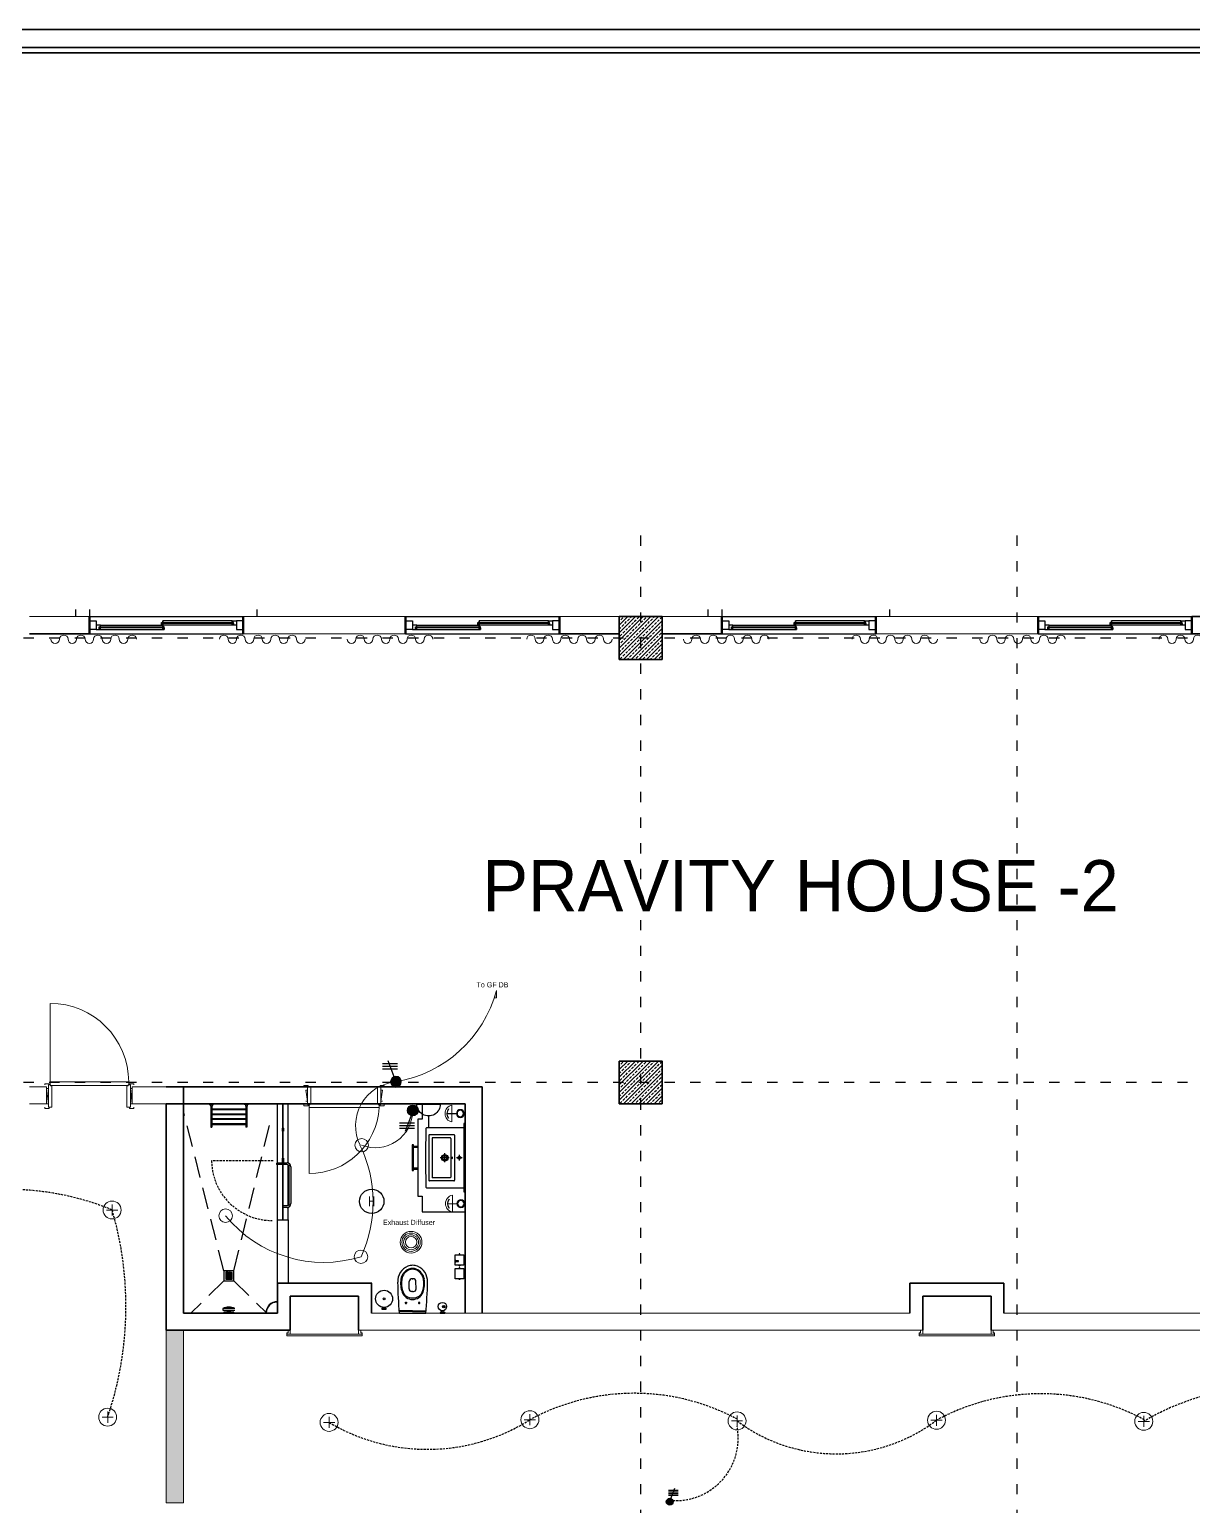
# Model space of a CAD drawing. Header units: millimetres. Extents: x -3207095 to 15275363, y 3702017 to 4798027.
# Drawn here: x 678675 to 680036, y 4471375 to 4473102 of the extents above; entities that cross this region are included whole.
import ezdxf

# ---------------------------------------------------------------- set-up
doc = ezdxf.new("R2010")
doc.units = ezdxf.units.MM
for name, pattern in [('ACAD_ISO03W100', [30, 12, -18]), ('CENTER2', [1.125, 0.75, -0.125, 0.125, -0.125]), ('DUZ', [500, 500]), ('HIDDEN', [0.375, 0.25, -0.125]), ('HIDDEN2', [0.1875, 0.125, -0.0625])]:
    doc.linetypes.add(name, pattern=pattern)
doc.layers.get('0').update_dxf_attribs({"color": 1, "linetype": 'DUZ'})
for name, color, linetype in [('0 MC MAHAL', 94, 'Continuous'), ('a-izdus', 2, 'HIDDEN'), ('a_aydinlatma', 5, 'Continuous'), ('a_cam', 161, 'Continuous'), ('a_gorunus', 233, 'Continuous'), ('a_mobilya', 1, 'Continuous'), ('a_mobilya_tarama', 253, 'Continuous'), ('a_seramik', 241, 'Continuous'), ('a_seramik_tarama', 85, 'Continuous'), ('a_vitrifiye', 195, 'Continuous'), ('AGAC', 116, 'Continuous'), ('DR-WASTE PIPE', 5, 'CENTER2'), ('EL-L-LS', 181, 'Continuous'), ('KOLTAR_F', 145, 'Continuous'), ('PEN', 161, 'Continuous'), ('SMC-EL-FA', 33, 'Continuous'), ('SMC-EL-FA-TXT', 123, 'Continuous'), ('SMC-EL-L-LP', 22, 'Continuous'), ('SMC-EL-P', 160, 'Continuous'), ('söve', 26, 'DUZ')]:
    doc.layers.add(name, color=color, linetype=linetype)
for name, color, linetype, lineweight in [('C LIGHT', 202, 'Continuous', 9), ('cam', 143, 'Continuous', 20), ('DUV', 220, 'Continuous', 50), ('DUVAR', 7, 'Continuous', 35), ('EL-L-WIR', 124, 'Continuous', 30), ('FE_PERDE', 205, 'Continuous', 15), ('gor25', 142, 'Continuous', 25), ('iç duvar', 7, 'Continuous', 50), ('KAPEN', 151, 'Continuous', 9), ('KOLON_F', 3, 'Continuous', 35), ('sabt_tef', 181, 'Continuous', 30)]:
    doc.layers.add(name, color=color, linetype=linetype, lineweight=lineweight)
doc.styles.add('ROMANS', font='romans.shx')

# ---------------------------------------------------------------- blocks, each defined once
blk = doc.blocks.new('CL4')
at = {"layer": 'C LIGHT', "color": 3}
for p, q in [((-3.25, 0), (3.25, 0)), ((0, 3.25), (0, -3.25))]:
    blk.add_line(p, q, dxfattribs=at)
at = {"layer": 'C LIGHT'}
blk.add_circle((0, 0), 5.25, dxfattribs=at)
blk = doc.blocks.new('LS-1WAY-4G')
at = {"layer": 'EL-L-LS'}
blk.add_hatch(color=181, dxfattribs=at).paths.add_polyline_path([(0.092, 0.092, 1), (-0.092, 0.092, 1)])
at = {"layer": 'EL-L-LS', "color": 181}
for p, q in [((-0.036, 0.4), (0.223, 0.4)), ((0.031, 0.178), (0.132, 0.453)), ((-0.036, 0.354), (0.223, 0.354)), ((-0.036, 0.308), (0.223, 0.308)), ((-0.036, 0.263), (0.223, 0.263))]:
    blk.add_line(p, q, dxfattribs=at)
blk.add_circle((0, 0.092), 0.0917, dxfattribs=at)
blk = doc.blocks.new('GEN_BLOCK00601')
at = {"linetype": 'Continuous', "ltscale": 50}
for centre, start, end in [((50, 50), 0, 180), ((150, 50), 180, 0), ((250, 50), 0, 180), ((350, 50), 180, 0), ((450, 50), 0, 180), ((550, 50), 180, 0), ((650, 50), 0, 180), ((750, 50), 180, 0), ((850, 50), 0, 180), ((950, 50), 180, 0)]:
    blk.add_arc(centre, 50, start, end, dxfattribs=at)
for tag in ['FLOOR', 'Sfb']:
    blk.add_attdef(tag, (0, 0), '', height=1)
blk = doc.blocks.new('K210')
for p, q in [((0.04, 0.985), (0.04, 0.032)), ((0.04, 0.032), (0.047, 0.032)), ((0.047, 0.032), (0.047, 0.022)), ((0.047, 0.022), (0.953, 0.022)), ((0.953, 0.032), (0.96, 0.032)), ((0.953, 0.022), (0.953, 0.032)), ((0.96, 0.032), (0.96, 0.065))]:
    blk.add_line(p, q)
for points in [[(-0.02, 0.03), (-0.02, 0.045), (0.03, 0.045), (0.03, 0.03)], [(0.04, 0.065), (0.96, 0.065)], [(1.02, 0.03), (1.02, 0.045), (0.97, 0.045), (0.97, 0.03)], [(0.02, -0.19), (0, -0.19), (0.02, -0.01), (0, -0.01)], [(0.98, -0.19), (1, -0.19), (0.98, -0.01), (1, -0.01)], [(-0.02, -0.23), (-0.02, -0.245), (0.03, -0.245), (0.03, -0.23)], [(1.02, -0.23), (1.02, -0.245), (0.97, -0.245), (0.97, -0.23)]]:
    blk.add_lwpolyline(points)
for points in [[(0.02, 0.03), (0.045, 0.03), (0.045, 0.02), (0.06, 0.02), (0.06, -0.23), (0.02, -0.23)], [(0.98, 0.03), (0.955, 0.03), (0.955, 0.02), (0.94, 0.02), (0.94, -0.23), (0.98, -0.23)]]:
    blk.add_lwpolyline(points, close=True)
blk.add_arc((0.04, 0.065), 0.92, 0, 90)
blk = doc.blocks.new('new block')
at = {"layer": 'KAPEN'}
for p, q in [((105202.053, 48261.86), (105202.02, 48261.86)), ((105202.053, 48261.853), (105202.053, 48261.86)), ((105202.063, 48261.853), (105202.053, 48261.853)), ((105202.063, 48261.047), (105202.063, 48261.853)), ((105201.25, 48261.04), (105202.053, 48261.04)), ((105202.053, 48261.047), (105202.063, 48261.047)), ((105202.053, 48261.04), (105202.053, 48261.047))]:
    blk.add_line(p, q, dxfattribs=at)
for points in [[(105202.02, 48261.04), (105202.02, 48261.86)], [(105202.055, 48261.92), (105202.04, 48261.92), (105202.04, 48261.87), (105202.055, 48261.87)], [(105202.225, 48261.88), (105202.225, 48261.9), (105202.095, 48261.88), (105202.095, 48261.9)], [(105202.265, 48261.92), (105202.28, 48261.92), (105202.28, 48261.87), (105202.265, 48261.87)], [(105202.055, 48260.98), (105202.04, 48260.98), (105202.04, 48261.03), (105202.055, 48261.03)], [(105202.225, 48261.02), (105202.225, 48261), (105202.095, 48261.02), (105202.095, 48261)], [(105202.265, 48260.98), (105202.28, 48260.98), (105202.28, 48261.03), (105202.265, 48261.03)]]:
    blk.add_lwpolyline(points, dxfattribs=at)
for points in [[(105202.055, 48261.88), (105202.055, 48261.855), (105202.065, 48261.855), (105202.065, 48261.84), (105202.265, 48261.84), (105202.265, 48261.88)], [(105202.055, 48261.02), (105202.055, 48261.045), (105202.065, 48261.045), (105202.065, 48261.06), (105202.265, 48261.06), (105202.265, 48261.02)]]:
    blk.add_lwpolyline(points, close=True, dxfattribs=at)
blk.add_arc((105202.071, 48261.04), 0.822, 93.6023, 180, dxfattribs=at)
blk = doc.blocks.new('urejjnjf')
at = {"layer": 'sabt_tef'}
for p, q in [((104450.066, 49042.304), (104449.756, 49042.304)), ((104449.911, 49042.284), (104449.756, 49042.284)), ((104449.911, 49042.276), (104449.756, 49042.276)), ((104449.911, 49042.284), (104450.066, 49042.284)), ((104449.911, 49042.276), (104450.066, 49042.276)), ((104449.846, 49042.184), (104449.822, 49042.184)), ((104449.834, 49042.195), (104449.834, 49042.184)), ((104449.834, 49042.173), (104449.834, 49042.184)), ((104449.976, 49042.184), (104450.001, 49042.184)), ((104449.989, 49042.195), (104449.989, 49042.184)), ((104449.989, 49042.173), (104449.989, 49042.184)), ((104449.87, 49042.02), (104449.872, 49041.935)), ((104449.911, 49042.051), (104449.9, 49042.051)), ((104449.911, 49042.051), (104449.923, 49042.051)), ((104449.953, 49042.02), (104449.95, 49041.935)), ((104449.911, 49041.901), (104449.907, 49041.901)), ((104449.907, 49041.901), (104449.911, 49041.901)), ((104449.915, 49041.901), (104449.911, 49041.901)), ((104449.911, 49041.901), (104449.915, 49041.901))]:
    blk.add_line(p, q, dxfattribs=at)
for centre, major_axis, start_param, end_param in [((104454.736, 49041.852), (3.536, 3.536), 2.265542, 2.338186), ((104445.087, 49041.852), (-3.536, 3.536), 3.944999, 4.017643), ((104449.911, 49042.014), (0.0919, 0.0919), 0.785398, 1.997007), ((104449.9, 49042.015), (-0.0778, 0.0778), -0.884575, 0.555132), ((104449.834, 49042.184), (-0.0053, 0.0053), 3.926991, 7.068583), ((104449.834, 49042.184), (0.0053, 0.0053), 2.356194, 5.497787), ((104449.911, 49042.014), (-0.0919, 0.0919), 4.286178, 5.497787), ((104449.922, 49042.015), (0.0778, 0.0778), 5.728053, 7.16776), ((104449.989, 49042.184), (-0.0053, 0.0053), 3.926991, 7.068583), ((104449.989, 49042.184), (0.0053, 0.0053), 2.356194, 5.497787), ((104449.926, 49041.931), (-0.134, 0.134), 0.731068, 1.971798), ((104450.07, 49041.955), (0.212, 0.212), 1.997007, 2.51551), ((104450.07, 49041.955), (0.205, 0.205), 2.057267, 2.51551), ((104449.9, 49042.021), (0.0212, 0.0212), 0.785398, 2.385987), ((104449.907, 49041.936), (-0.0247, 0.0247), 0.815191, 2.356194), ((104449.915, 49041.936), (0.0247, 0.0247), 3.926991, 5.467994), ((104449.923, 49042.021), (-0.0212, 0.0212), 3.897198, 5.497787), ((104449.896, 49041.931), (0.134, 0.134), 4.311388, 5.552117), ((104449.752, 49041.955), (0.205, 0.205), 5.338472, 5.796715), ((104449.752, 49041.955), (0.212, 0.212), 5.338472, 5.856974), ((104449.926, 49041.931), (0.109, 0.109), 2.51551, 3.542594), ((104449.926, 49041.931), (-0.102, 0.102), 0.944713, 1.971798), ((104449.911, 49041.894), (0.0806, 0.0806), 3.542594, 3.926991), ((104449.911, 49041.894), (0.0735, 0.0735), 3.542594, 3.926991), ((104449.911, 49041.894), (-0.0735, 0.0735), 2.356194, 2.740591), ((104449.911, 49041.894), (-0.0806, 0.0806), 2.356194, 2.740591), ((104449.896, 49041.931), (-0.102, 0.102), 2.740591, 3.767676), ((104449.896, 49041.931), (-0.109, 0.109), 2.740591, 3.767676), ((104449.911, 49041.894), (0.106, 0.106), 3.542594, 3.926991), ((104449.911, 49041.894), (-0.106, 0.106), 2.356194, 2.740591)]:
    blk.add_ellipse(centre, major_axis=major_axis, ratio=1, start_param=start_param, end_param=end_param, dxfattribs=at)
blk = doc.blocks.new('LIGHT3')
at = {"layer": 'SMC-EL-L-LP'}
blk.add_line((0.001, 0), (0, 0.235), dxfattribs=at)
for radius in [0.0975, 0.0825]:
    blk.add_circle((0, 0.332), radius, dxfattribs=at)
blk.add_arc((0, 0.2), 0.2, 231.5853, 308.8029, dxfattribs=at)
blk = doc.blocks.new('CL1')
at = {"layer": 'C LIGHT'}
blk.add_circle((0, 0), 5.25, dxfattribs=at)
blk = doc.blocks.new('LS-1WAY-3G')
at = {"layer": 'SMC-EL-L-LP'}
blk.add_hatch(color=181, dxfattribs=at).paths.add_polyline_path([(0.092, 0.092, 1), (-0.092, 0.092, 1)])
at = {"layer": 'SMC-EL-L-LP', "color": 181}
for p, q in [((-0.027, 0.399), (0.231, 0.399)), ((-0.027, 0.354), (0.231, 0.354)), ((-0.027, 0.308), (0.231, 0.308)), ((0.031, 0.178), (0.132, 0.453))]:
    blk.add_line(p, q, dxfattribs=at)
blk.add_circle((0, 0.092), 0.0917, dxfattribs=at)
blk = doc.blocks.new('HD')
at = {"color": 22}
blk.add_circle((0, 0), 0.25, dxfattribs=at)
at = {"layer": 'SMC-EL-FA-TXT', "color": 123, "style": 'ROMANS', "width": 0.75}
blk.add_text('H', height=0.197, dxfattribs=at).set_placement((-0.074, -0.096, 0))
blk = doc.blocks.new('S13A')
for p, q in [((0, 0.18), (0, 0.358)), ((-0.178, 0), (0.178, 0))]:
    blk.add_line(p, q)
blk.add_arc((0, 0.002), 0.178, 359.4023, 180.5977)

msp = doc.modelspace()

# ---------------------------------------------------------------- hatches: boundary and pattern name
h = msp.add_hatch(color=33)
h.dxf.hatch_style = 1
h.paths.add_polyline_path([(678835.1, 4471580.2), (678855.1, 4471580.2), (678855.1, 4471378.2), (678835.1, 4471378.2)])
at = {"layer": 'a-izdus', "linetype": 'Continuous', "lineweight": 5}
h = msp.add_hatch(dxfattribs=at)
h.set_pattern_fill('ANGLE', color=5)
h.set_pattern_definition([(0, (1132.382, -0.512), (0, 6.985), [5.08, -1.905]), (90, (1132.382, -0.512), (-6.985, 4e-16), [5.08, -1.905])])
h.paths.add_polyline_path([(679221.4, 4471977.7), (679221.4, 4471969.3), (679218.9, 4471969.3, 0.015165)])
at = {"layer": 'KOLTAR_F'}
h = msp.add_hatch(dxfattribs=at)
h.set_pattern_fill('ANSI33', color=256, style=0)
h.set_pattern_definition([(45, (18781.583, -31997.3164), (-4.4901280605, 4.4901280605), []), (45, (18786.0734, -31997.3164), (-4.4901280605, 4.4901280605), [3.175, -1.5875])])
h.paths.add_polyline_path([(679365.1, 4472415.2), (679415.1, 4472415.2), (679415.1, 4472365.2), (679365.1, 4472365.2)])
h = msp.add_hatch(dxfattribs=at)
h.set_pattern_fill('ANSI33', color=256, style=0)
h.set_pattern_definition([(45, (18781.583, -32517.3164), (-4.4901280605, 4.4901280605), []), (45, (18786.0734, -32517.3164), (-4.4901280605, 4.4901280605), [3.175, -1.5875])])
h.paths.add_polyline_path([(679365.1, 4471895.2), (679415.1, 4471895.2), (679415.1, 4471845.2), (679365.1, 4471845.2)])

# ---------------------------------------------------------------- linework, layer by layer
at = {"color": 232, "linetype": 'ACAD_ISO03W100'}
for p, q in [((679390.1, 4472510.2), (679390.1, 4469380.2)), ((679830.1, 4472510.2), (679830.1, 4469380.2)), ((680990.1, 4472390.2), (677050.1, 4472390.2)), ((680990.1, 4471870.2), (677050.1, 4471870.2))]:
    msp.add_line(p, q, dxfattribs=at)
msp.add_line((679129.4, 4471768.5), (679129.4, 4471770))
at = {"layer": 'a-izdus', "color": 5, "linetype": 'Continuous', "lineweight": 5}
for p, q in [((679221.4, 4471977.7), (679221.4, 4471969.3)), ((679221.4, 4471969.3), (679218.9, 4471969.3))]:
    msp.add_line(p, q, dxfattribs=at)
for radius in [12.7, 10.7, 10.7, 8.72, 6.72]:
    msp.add_circle((679121.5, 4471683.2), radius, dxfattribs=at)
for centre, radius, start, end in [((679080.3, 4472014.9), 145.8, 279.2384, 345.2593), ((679108.2, 4471819.4), 51.7, 94.9369, 206.0282), ((679079.7, 4471837.5), 43.8, 248.5351, 359.8772), ((678925.6, 4471730.2), 151.5, 335.0118, 26.0282), ((679019.1, 4471807.1), 147.5, 219.0474, 287.2872)]:
    msp.add_arc(centre, radius, start, end, dxfattribs=at)
at = {"layer": 'a_aydinlatma', "linetype": 'HIDDEN', "ltscale": 10}
for centre, radius, start, end in [((678650.7, 4471426.8), 318.1, 67.6372, 113.4577), ((678385.8, 4471608), 402.1, 341.2073, 16.3133), ((680127.3, 4471221.4), 292.7, 65.8254, 120.4958), ((679382.5, 4471250.7), 255.7, 61.7761, 118.497), ((679858.4, 4471250.2), 255.7, 61.7761, 118.497), ((679140.6, 4471666.8), 225.9, 239.4028, 302.073), ((679431.2, 4471453.8), 73, 267.5306, 10.9357), ((679619.1, 4471630.2), 194.6, 233.344, 307.053)]:
    msp.add_arc(centre, radius, start, end, dxfattribs=at)
at = {"layer": 'a_cam'}
for p, q in [((678971.2, 4471845.2), (678971.2, 4471781.5)), ((678972, 4471781.5), (678972, 4471845.2)), ((678972, 4471816.3), (678971.2, 4471816.3)), ((678971.2, 4471781.5), (678972, 4471781.5)), ((678972, 4471779.7), (678971.2, 4471779.7)), ((678971.2, 4471779.7), (678971.2, 4471710.5)), ((678972, 4471710.5), (678972, 4471779.7)), ((678971.2, 4471710.5), (678972, 4471710.5))]:
    msp.add_line(p, q, dxfattribs=at)
at = {"layer": 'a_gorunus'}
for p, q in [((678965.1, 4471776), (678965.1, 4471845.2)), ((678977.5, 4471775.9), (678977.5, 4471845.2)), ((678965.1, 4471709.5), (678965.1, 4471774)), ((678977.5, 4471726.2), (678977.5, 4471773.8)), ((678977.5, 4471709.5), (678977.5, 4471724.1)), ((678977.5, 4471709.5), (678977.5, 4471635.2, 0))]:
    msp.add_line(p, q, dxfattribs=at)
at = {"layer": 'a_mobilya'}
for p, q in [((678964.9, 4471776), (678971.2, 4471776)), ((678971.2, 4471774), (678964.9, 4471774)), ((678972, 4471776), (678976.4, 4471776)), ((678976.4, 4471774), (678972, 4471774)), ((678978.9, 4471728.5), (678978.9, 4471771.5)), ((678980.9, 4471771.5), (678980.9, 4471728.5)), ((678972, 4471726), (678976.4, 4471726)), ((678976.4, 4471724), (678972, 4471724))]:
    msp.add_line(p, q, dxfattribs=at)
for centre, major_axis, start_param, end_param in [((678964.9, 4471775), (0.707, -0.707), 2.356194, 5.497787), ((678976.4, 4471771.5), (3.18, -3.18), 0.785398, 2.356194), ((678976.4, 4471771.5), (1.77, -1.77), 0.785398, 2.356194), ((678976.4, 4471728.5), (1.77, 1.77), 3.926991, 5.497787), ((678976.4, 4471728.5), (3.18, 3.18), 3.926991, 5.497787)]:
    msp.add_ellipse(centre, major_axis=major_axis, ratio=1, start_param=start_param, end_param=end_param, dxfattribs=at)
at = {"layer": 'a_mobilya_tarama', "linetype": 'HIDDEN2', "ltscale": 200}
for p, q in [((678902.5, 4471649.7), (678855.1, 4471837.1)), ((678914, 4471649.7), (678958.2, 4471829.7)), ((678902.5, 4471638.2), (678863.9, 4471600.2)), ((678905.1, 4471648), (678904.6, 4471648)), ((678904.6, 4471648), (678904.6, 4471640)), ((678904.6, 4471640), (678905.1, 4471640)), ((678905.1, 4471640), (678905.1, 4471648)), ((678906.2, 4471648), (678905.7, 4471648)), ((678905.7, 4471648), (678905.7, 4471640)), ((678905.7, 4471640), (678906.2, 4471640)), ((678906.2, 4471640), (678906.2, 4471648)), ((678907.4, 4471648), (678906.9, 4471648)), ((678906.9, 4471648), (678906.9, 4471640)), ((678906.9, 4471640), (678907.4, 4471640)), ((678907.4, 4471640), (678907.4, 4471648)), ((678908.5, 4471647.9), (678908, 4471647.9)), ((678908, 4471647.9), (678908, 4471639.9)), ((678908, 4471639.9), (678908.5, 4471639.9)), ((678908.5, 4471639.9), (678908.5, 4471647.9)), ((678909.7, 4471648), (678909.2, 4471648)), ((678909.2, 4471648), (678909.2, 4471640)), ((678909.2, 4471640), (678909.7, 4471640)), ((678909.7, 4471640), (678909.7, 4471648)), ((678910.9, 4471647.9), (678910.4, 4471647.9)), ((678910.4, 4471647.9), (678910.4, 4471639.9)), ((678910.4, 4471639.9), (678910.9, 4471639.9)), ((678910.9, 4471639.9), (678910.9, 4471647.9)), ((678912, 4471647.9), (678911.5, 4471647.9)), ((678911.5, 4471647.9), (678911.5, 4471639.9)), ((678911.5, 4471639.9), (678912, 4471639.9)), ((678912, 4471639.9), (678912, 4471647.9)), ((678914, 4471638.2), (678952.7, 4471600.2))]:
    msp.add_line(p, q, dxfattribs=at)
at = {"layer": 'a_seramik'}
for p, q in [((679134.4, 4471845.2), (679134.4, 4471827)), ((679129.4, 4471827), (679129.4, 4471737)), ((679134.4, 4471827), (679129.4, 4471827)), ((679129.4, 4471737), (679134.4, 4471737)), ((679134.4, 4471737), (679134.4, 4471718.9)), ((679134.4, 4471718.9), (679184.6, 4471718.9)), ((678965.1, 4471709.5), (678977.5, 4471709.5)), ((678965.1, 4471635.2), (678965.1, 4471709.5))]:
    msp.add_line(p, q, dxfattribs=at)
at = {"layer": 'a_seramik_tarama'}
for p, q in [((678977.5, 4471763.3), (678978.9, 4471763.3)), ((678977.5, 4471733.3), (678978.9, 4471733.3))]:
    msp.add_line(p, q, dxfattribs=at)
at = {"layer": 'a_vitrifiye'}
for p, q in [((678970.9, 4471817.1), (678970.9, 4471813.1)), ((678970.9, 4471813.1), (678971.2, 4471813.1)), ((678971.2, 4471813.1), (678971.2, 4471816.8)), ((678972.1, 4471816.8), (678972.1, 4471813.1)), ((678972.1, 4471813.1), (678972.4, 4471813.1)), ((678972.4, 4471813.1), (678972.4, 4471817.1)), ((679184.4, 4471742), (679184.4, 4471822)), ((678970.9, 4471781.5), (678972.4, 4471781.5)), ((678970.9, 4471780.5), (678970.9, 4471781.5)), ((678970.9, 4471780.5), (678970.9, 4471776.5)), ((678972.4, 4471780.5), (678970.9, 4471780.5)), ((678971.2, 4471776.5), (678971.2, 4471780.2)), ((678971.2, 4471780.2), (678972.1, 4471780.2)), ((678972.1, 4471780.2), (678972.1, 4471776.5)), ((678972.4, 4471781.5), (678972.4, 4471780.5)), ((678972.4, 4471710.5), (678970.9, 4471710.5)), ((678972.4, 4471710.5), (678970.9, 4471710.5)), ((678970.9, 4471710.5), (678970.9, 4471709.5)), ((678972.4, 4471709.5), (678970.9, 4471709.5)), ((678970.9, 4471709.5), (678972.4, 4471709.5))]:
    msp.add_line(p, q, dxfattribs=at)
at = {"layer": 'a_vitrifiye', "linetype": 'HIDDEN', "ltscale": 10}
for p, q in [((678960, 4471778.6), (678888.1, 4471778.6)), ((678972.4, 4471776.5), (678972.4, 4471780.5))]:
    msp.add_line(p, q, dxfattribs=at)
at = {"layer": 'a_vitrifiye', "linetype": 'HIDDEN'}
for p, q in [((678970.9, 4471776.5), (678971.2, 4471776.5)), ((678972.4, 4471776.5), (678972.1, 4471776.5))]:
    msp.add_line(p, q, dxfattribs=at)
at = {"layer": 'a_vitrifiye', "linetype": 'HIDDEN', "ltscale": 10}
msp.add_ellipse((678958.7, 4471779.2), major_axis=(49.9, 49.9), ratio=1, start_param=2.364699, end_param=3.928437, dxfattribs=at)
at = {"layer": 'AGAC'}
for p, q in [((678745.1, 4472415.2), (678925.1, 4472415.2)), ((679115.1, 4472415.2), (679295.1, 4472415.2)), ((679485.1, 4472415.2), (679665.1, 4472415.2)), ((679855.1, 4472415.2), (680035.1, 4472415.2)), ((678745.1, 4472395.2), (678925.1, 4472395.2)), ((679115.1, 4472395.2), (679295.1, 4472395.2)), ((679485.1, 4472395.2), (679665.1, 4472395.2)), ((679855.1, 4472395.2), (680035.1, 4472395.2))]:
    msp.add_line(p, q, dxfattribs=at)
at = {"layer": 'cam'}
for p, q in [((678756.6, 4472403.2), (678832.6, 4472403.2)), ((678756.6, 4472402.7), (678832.6, 4472402.7)), ((678756.6, 4472402.2), (678832.6, 4472402.2)), ((678913.6, 4472408.2), (678829.6, 4472408.2)), ((678913.6, 4472407.7), (678829.6, 4472407.7)), ((678913.6, 4472407.2), (678829.6, 4472407.2)), ((679126.6, 4472403.2), (679202.6, 4472403.2)), ((679126.6, 4472402.7), (679202.6, 4472402.7)), ((679126.6, 4472402.2), (679202.6, 4472402.2)), ((679283.6, 4472408.2), (679199.6, 4472408.2)), ((679283.6, 4472407.7), (679199.6, 4472407.7)), ((679283.6, 4472407.2), (679199.6, 4472407.2)), ((679496.6, 4472403.2), (679572.6, 4472403.2)), ((679496.6, 4472402.7), (679572.6, 4472402.7)), ((679496.6, 4472402.2), (679572.6, 4472402.2)), ((679653.6, 4472408.2), (679569.6, 4472408.2)), ((679653.6, 4472407.7), (679569.6, 4472407.7)), ((679653.6, 4472407.2), (679569.6, 4472407.2)), ((679866.6, 4472403.2), (679942.6, 4472403.2)), ((679866.6, 4472402.7), (679942.6, 4472402.7)), ((679866.6, 4472402.2), (679942.6, 4472402.2)), ((680023.6, 4472408.2), (679939.6, 4472408.2)), ((680023.6, 4472407.7), (679939.6, 4472407.7)), ((680023.6, 4472407.2), (679939.6, 4472407.2))]:
    msp.add_line(p, q, dxfattribs=at)
at = {"layer": 'DR-WASTE PIPE', "color": 6, "ltscale": 12}
msp.add_line((679830.1, 4471430.4, 0), (679830.1, 4471430.4, 0), dxfattribs=at)
at = {"layer": 'DUV'}
for p, q in [((678745.1, 4472395.2), (678745.1, 4472415.2)), ((678925.1, 4472395.2), (678925.1, 4472415.2)), ((679115.1, 4472395.2), (679115.1, 4472415.2)), ((679115.1, 4472395.2), (679115.1, 4472415.2)), ((679115.1, 4472395.2), (679115.1, 4472415.2)), ((679295.1, 4472395.2), (679295.1, 4472415.2)), ((679295.1, 4472395.2), (679295.1, 4472415.2)), ((679295.1, 4472395.2), (679295.1, 4472415.2)), ((679485.1, 4472395.2), (679485.1, 4472415.2)), ((679665.1, 4472395.2), (679665.1, 4472415.2)), ((679855.1, 4472395.2), (679855.1, 4472415.2)), ((679855.1, 4472395.2), (679855.1, 4472415.2)), ((679855.1, 4472395.2), (679855.1, 4472415.2)), ((680035.1, 4472395.2), (680035.1, 4472415.2)), ((680035.1, 4472395.2), (680035.1, 4472415.2)), ((680035.1, 4472395.2), (680035.1, 4472415.2))]:
    msp.add_line(p, q, dxfattribs=at)
at = {"layer": 'DUVAR'}
for p, q in [((678745.1, 4472395.2), (678745.1, 4472415.2)), ((678925.1, 4472395.2), (678925.1, 4472415.2)), ((679115.1, 4472395.2), (679115.1, 4472415.2)), ((679295.1, 4472395.2), (679295.1, 4472415.2)), ((679485.1, 4472395.2), (679485.1, 4472415.2)), ((679665.1, 4472395.2), (679665.1, 4472415.2)), ((679855.1, 4472395.2), (679855.1, 4472415.2)), ((680035.1, 4472415.2), (680105.1, 4472415.2)), ((680035.1, 4472395.2), (680035.1, 4472415.2)), ((678745.1, 4472395.2), (678675.1, 4472395.2)), ((679295.1, 4472395.2), (679365.1, 4472395.2)), ((679485.1, 4472395.2), (679415.1, 4472395.2)), ((680035.1, 4472395.2), (680105.1, 4472395.2)), ((678835.1, 4471865.2), (679204.6, 4471865.2)), ((678855.1, 4471865.2), (678855.1, 4471600.2)), ((678855.1, 4471865.2), (678855.1, 4471600.2)), ((678855.1, 4471865.2), (678855.1, 4471600.2)), ((678855.1, 4471865.2), (678963.1, 4471865.2)), ((679204.6, 4471865.2), (679204.6, 4471600.2)), ((678835.1, 4471845.2), (678835.1, 4471580.2)), ((678835.1, 4471845.2), (679184.6, 4471845.2)), ((679184.6, 4471845.2), (679184.6, 4471600.2)), ((679184.6, 4471828.9), (679184.6, 4471718.9)), ((678835.1, 4471809.1), (678835.1, 4471634.1)), ((679075.1, 4471635.2), (678965.1, 4471635.2)), ((678965.1, 4471635.2), (678965.1, 4471600.2)), ((679075.1, 4471635.2), (678965.1, 4471635.2)), ((678965.1, 4471635.2), (678965.1, 4471600.2)), ((678965.1, 4471635.2), (678965.1, 4471600.2)), ((678965.1, 4471635.2), (679075.6, 4471635.2, 0)), ((679075.1, 4471635.2), (679075.1, 4471600.2)), ((679075.1, 4471635.2), (679075.1, 4471600.2)), ((679815.1, 4471635.2), (679705.1, 4471635.2)), ((679705.1, 4471635.2), (679705.1, 4471600.2)), ((679815.1, 4471635.2), (679815.1, 4471600.2)), ((678980.1, 4471620.2), (679060.1, 4471620.2)), ((678980.1, 4471620.2), (678980.1, 4471580.2)), ((678980.1, 4471620.2), (679060.1, 4471620.2)), ((678980.1, 4471620.2), (679060.1, 4471620.2)), ((679060.1, 4471620.2), (679060.1, 4471580.2)), ((679720.1, 4471620.2), (679800.1, 4471620.2)), ((679720.1, 4471620.2), (679720.1, 4471580.2)), ((679800.1, 4471620.2), (679800.1, 4471580.2)), ((678965.1, 4471600.2), (678855.1, 4471600.2)), ((678965.1, 4471600.2), (678855.1, 4471600.2)), ((678965.1, 4471600.2), (678855.1, 4471600.2)), ((678835.1, 4471580.2), (678980.1, 4471580.2))]:
    msp.add_line(p, q, dxfattribs=at)
for points in [[(675378.4, 4473102.2), (682578.4, 4473102.2), (682578.4, 4468302.2), (675378.4, 4468302.2)], [(675399.4, 4473081.2), (682557.4, 4473081.2), (682557.4, 4468323.2), (675399.4, 4468323.2)], [(675405.7, 4473074.9), (682551.1, 4473074.9), (682551.1, 4468329.5), (675405.7, 4468329.5)]]:
    msp.add_lwpolyline(points, close=True, dxfattribs=at)
at = {"layer": 'gor25'}
for p, q in [((678912.1, 4472410.2), (678831.1, 4472410.2)), ((679282.1, 4472410.2), (679201.1, 4472410.2)), ((679652.1, 4472410.2), (679571.1, 4472410.2)), ((680022.1, 4472410.2), (679941.1, 4472410.2)), ((678758.1, 4472405.2), (678831.1, 4472405.2)), ((678758.1, 4472400.2), (678831.1, 4472400.2)), ((678912.1, 4472405.2), (678831.1, 4472405.2)), ((679128.1, 4472405.2), (679201.1, 4472405.2)), ((679128.1, 4472400.2), (679201.1, 4472400.2)), ((679282.1, 4472405.2), (679201.1, 4472405.2)), ((679498.1, 4472405.2), (679571.1, 4472405.2)), ((679498.1, 4472400.2), (679571.1, 4472400.2)), ((679652.1, 4472405.2), (679571.1, 4472405.2)), ((679868.1, 4472405.2), (679941.1, 4472405.2)), ((679868.1, 4472400.2), (679941.1, 4472400.2)), ((680022.1, 4472405.2), (679941.1, 4472405.2))]:
    msp.add_line(p, q, dxfattribs=at)
at = {"layer": 'iç duvar', "color": 7, "lineweight": 18}
for p, q in [((678745.1, 4472415.2), (678675.1, 4472415.2)), ((678925.1, 4472415.2), (679115.1, 4472415.2)), ((679295.1, 4472415.2), (679365.1, 4472415.2)), ((679485.1, 4472415.2), (679415.1, 4472415.2)), ((679665.1, 4472415.2), (679855.1, 4472415.2)), ((678925.1, 4472395.2), (679115.1, 4472395.2)), ((679665.1, 4472395.2), (679855.1, 4472395.2)), ((678695.1, 4471865.2), (678675.1, 4471865.2)), ((678695.1, 4471865.2), (678695.1, 4471845.2)), ((678795.1, 4471865.2), (678855.1, 4471865.2)), ((678795.1, 4471845.2), (678795.1, 4471865.2)), ((678695.1, 4471845.2), (678675.1, 4471845.2)), ((678795.1, 4471845.2), (678835.1, 4471845.2)), ((679075.6, 4471600.2, 0), (679075.6, 4471635.2, 0)), ((679075.1, 4471600.2), (679705.1, 4471600.2)), ((679815.1, 4471600.2), (680351.1, 4471600.2)), ((679060.1, 4471580.2), (679720.1, 4471580.2)), ((679800.1, 4471580.2), (680351.5, 4471580.2))]:
    msp.add_line(p, q, dxfattribs=at)
msp.add_lwpolyline([(678835.1, 4471580.2), (678855.1, 4471580.2), (678855.1, 4471378.2), (678835.1, 4471378.2)], close=True, dxfattribs=at)
at = {"layer": 'KAPEN'}
msp.add_line((679091.9, 4471865.2), (679005.7, 4471865.2), dxfattribs=at)
for points in [[(678980.1, 4471575.7), (678976.1, 4471575.7), (678976.1, 4471577.2), (678977.6, 4471577.2), (678977.6, 4471580.2), (678980.1, 4471580.2), (678980.1, 4471575.7)], [(678980.1, 4471575.7), (678976.1, 4471575.7), (678976.1, 4471577.2), (678977.6, 4471577.2), (678977.6, 4471580.2), (678980.1, 4471580.2), (678980.1, 4471575.7)], [(679060.1, 4471575.7), (679064.1, 4471575.7), (679064.1, 4471577.2), (679062.6, 4471577.2), (679062.6, 4471580.2), (679060.1, 4471580.2), (679060.1, 4471575.7)], [(679720.1, 4471575.7), (679716.1, 4471575.7), (679716.1, 4471577.2), (679717.6, 4471577.2), (679717.6, 4471580.2), (679720.1, 4471580.2), (679720.1, 4471575.7)], [(679720.1, 4471575.7), (679716.1, 4471575.7), (679716.1, 4471577.2), (679717.6, 4471577.2), (679717.6, 4471580.2), (679720.1, 4471580.2), (679720.1, 4471575.7)], [(679800.1, 4471575.7), (679804.1, 4471575.7), (679804.1, 4471577.2), (679802.6, 4471577.2), (679802.6, 4471580.2), (679800.1, 4471580.2), (679800.1, 4471575.7)]]:
    msp.add_lwpolyline(points, close=True, dxfattribs=at)
for points in [[(679020.1, 4471575.7), (678976.1, 4471575.7), (678976.1, 4471573.7), (679020.1, 4471573.7)], [(679020.1, 4471575.7), (679064.1, 4471575.7), (679064.1, 4471573.7), (679020.1, 4471573.7)], [(679760.1, 4471575.7), (679716.1, 4471575.7), (679716.1, 4471573.7), (679760.1, 4471573.7)], [(679760.1, 4471575.7), (679804.1, 4471575.7), (679804.1, 4471573.7), (679760.1, 4471573.7)]]:
    msp.add_lwpolyline(points, dxfattribs=at)
at = {"layer": 'KOLON_F'}
for points in [[(679365.1, 4472415.2), (679415.1, 4472415.2), (679415.1, 4472365.2), (679365.1, 4472365.2)], [(679365.1, 4471895.2), (679415.1, 4471895.2), (679415.1, 4471845.2), (679365.1, 4471845.2)]]:
    msp.add_lwpolyline(points, close=True, dxfattribs=at)
at = {"layer": 'PEN'}
for points in [[(678753.1, 4472410.2), (678753.1, 4472410.2), (678753.1, 4472400.2), (678745.1, 4472400.2), (678745.1, 4472400.2), (678745.1, 4472410.2), (678745.1, 4472410.2), (678745.1, 4472410.2), (678753.1, 4472410.2)], [(678831.1, 4472410.2), (678831.1, 4472410.2), (678831.1, 4472405.2), (678829.6, 4472405.2), (678829.6, 4472407.2), (678829.6, 4472408.2), (678831.1, 4472408.2), (678831.1, 4472410.2), (678831.1, 4472410.2)], [(678917.1, 4472410.2), (678917.1, 4472410.2), (678917.1, 4472405.2), (678913.6, 4472405.2), (678913.6, 4472407.2), (678913.6, 4472408.2), (678912.1, 4472408.2), (678912.1, 4472410.2), (678917.1, 4472410.2)], [(678917.1, 4472410.2), (678917.1, 4472410.2), (678917.1, 4472400.2), (678925.1, 4472400.2), (678925.1, 4472400.2), (678925.1, 4472410.2), (678925.1, 4472410.2), (678925.1, 4472410.2), (678917.1, 4472410.2)], [(679123.1, 4472410.2), (679123.1, 4472410.2), (679123.1, 4472400.2), (679115.1, 4472400.2), (679115.1, 4472400.2), (679115.1, 4472410.2), (679115.1, 4472410.2), (679115.1, 4472410.2), (679123.1, 4472410.2)], [(679201.1, 4472410.2), (679201.1, 4472410.2), (679201.1, 4472405.2), (679199.6, 4472405.2), (679199.6, 4472407.2), (679199.6, 4472408.2), (679201.1, 4472408.2), (679201.1, 4472410.2), (679201.1, 4472410.2)], [(679287.1, 4472410.2), (679287.1, 4472410.2), (679287.1, 4472405.2), (679283.6, 4472405.2), (679283.6, 4472407.2), (679283.6, 4472408.2), (679282.1, 4472408.2), (679282.1, 4472410.2), (679287.1, 4472410.2)], [(679287.1, 4472410.2), (679287.1, 4472410.2), (679287.1, 4472400.2), (679295.1, 4472400.2), (679295.1, 4472400.2), (679295.1, 4472410.2), (679295.1, 4472410.2), (679295.1, 4472410.2), (679287.1, 4472410.2)], [(679493.1, 4472410.2), (679493.1, 4472410.2), (679493.1, 4472400.2), (679485.1, 4472400.2), (679485.1, 4472400.2), (679485.1, 4472410.2), (679485.1, 4472410.2), (679485.1, 4472410.2), (679493.1, 4472410.2)], [(679571.1, 4472410.2), (679571.1, 4472410.2), (679571.1, 4472405.2), (679569.6, 4472405.2), (679569.6, 4472407.2), (679569.6, 4472408.2), (679571.1, 4472408.2), (679571.1, 4472410.2), (679571.1, 4472410.2)], [(679657.1, 4472410.2), (679657.1, 4472410.2), (679657.1, 4472405.2), (679653.6, 4472405.2), (679653.6, 4472407.2), (679653.6, 4472408.2), (679652.1, 4472408.2), (679652.1, 4472410.2), (679657.1, 4472410.2)], [(679657.1, 4472410.2), (679657.1, 4472410.2), (679657.1, 4472400.2), (679665.1, 4472400.2), (679665.1, 4472400.2), (679665.1, 4472410.2), (679665.1, 4472410.2), (679665.1, 4472410.2), (679657.1, 4472410.2)], [(679863.1, 4472410.2), (679863.1, 4472410.2), (679863.1, 4472400.2), (679855.1, 4472400.2), (679855.1, 4472400.2), (679855.1, 4472410.2), (679855.1, 4472410.2), (679855.1, 4472410.2), (679863.1, 4472410.2)], [(679941.1, 4472410.2), (679941.1, 4472410.2), (679941.1, 4472405.2), (679939.6, 4472405.2), (679939.6, 4472407.2), (679939.6, 4472408.2), (679941.1, 4472408.2), (679941.1, 4472410.2), (679941.1, 4472410.2)], [(680027.1, 4472410.2), (680027.1, 4472410.2), (680027.1, 4472405.2), (680023.6, 4472405.2), (680023.6, 4472407.2), (680023.6, 4472408.2), (680022.1, 4472408.2), (680022.1, 4472410.2), (680027.1, 4472410.2)], [(680027.1, 4472410.2), (680027.1, 4472410.2), (680027.1, 4472400.2), (680035.1, 4472400.2), (680035.1, 4472400.2), (680035.1, 4472410.2), (680035.1, 4472410.2), (680035.1, 4472410.2), (680027.1, 4472410.2)], [(678753.1, 4472405.2), (678753.1, 4472405.2), (678753.1, 4472400.2), (678756.6, 4472400.2), (678756.6, 4472402.2), (678756.6, 4472403.2), (678758.1, 4472403.2), (678758.1, 4472405.2), (678753.1, 4472405.2)], [(678756.6, 4472400.2), (678758.1, 4472400.2), (678758.1, 4472402.2), (678756.6, 4472402.2)], [(678829.6, 4472405.2), (678831.1, 4472405.2), (678831.1, 4472407.2), (678829.6, 4472407.2)], [(678831.1, 4472405.2), (678831.1, 4472405.2), (678831.1, 4472400.2), (678832.6, 4472400.2), (678832.6, 4472402.2), (678832.6, 4472403.2), (678831.1, 4472403.2), (678831.1, 4472405.2), (678831.1, 4472405.2)], [(678832.6, 4472400.2), (678831.1, 4472400.2), (678831.1, 4472402.2), (678832.6, 4472402.2)], [(678913.6, 4472405.2), (678912.1, 4472405.2), (678912.1, 4472407.2), (678913.6, 4472407.2)], [(679123.1, 4472405.2), (679123.1, 4472405.2), (679123.1, 4472400.2), (679126.6, 4472400.2), (679126.6, 4472402.2), (679126.6, 4472403.2), (679128.1, 4472403.2), (679128.1, 4472405.2), (679123.1, 4472405.2)], [(679126.6, 4472400.2), (679128.1, 4472400.2), (679128.1, 4472402.2), (679126.6, 4472402.2)], [(679199.6, 4472405.2), (679201.1, 4472405.2), (679201.1, 4472407.2), (679199.6, 4472407.2)], [(679201.1, 4472405.2), (679201.1, 4472405.2), (679201.1, 4472400.2), (679202.6, 4472400.2), (679202.6, 4472402.2), (679202.6, 4472403.2), (679201.1, 4472403.2), (679201.1, 4472405.2), (679201.1, 4472405.2)], [(679202.6, 4472400.2), (679201.1, 4472400.2), (679201.1, 4472402.2), (679202.6, 4472402.2)], [(679283.6, 4472405.2), (679282.1, 4472405.2), (679282.1, 4472407.2), (679283.6, 4472407.2)], [(679493.1, 4472405.2), (679493.1, 4472405.2), (679493.1, 4472400.2), (679496.6, 4472400.2), (679496.6, 4472402.2), (679496.6, 4472403.2), (679498.1, 4472403.2), (679498.1, 4472405.2), (679493.1, 4472405.2)], [(679496.6, 4472400.2), (679498.1, 4472400.2), (679498.1, 4472402.2), (679496.6, 4472402.2)], [(679569.6, 4472405.2), (679571.1, 4472405.2), (679571.1, 4472407.2), (679569.6, 4472407.2)], [(679571.1, 4472405.2), (679571.1, 4472405.2), (679571.1, 4472400.2), (679572.6, 4472400.2), (679572.6, 4472402.2), (679572.6, 4472403.2), (679571.1, 4472403.2), (679571.1, 4472405.2), (679571.1, 4472405.2)], [(679572.6, 4472400.2), (679571.1, 4472400.2), (679571.1, 4472402.2), (679572.6, 4472402.2)], [(679653.6, 4472405.2), (679652.1, 4472405.2), (679652.1, 4472407.2), (679653.6, 4472407.2)], [(679863.1, 4472405.2), (679863.1, 4472405.2), (679863.1, 4472400.2), (679866.6, 4472400.2), (679866.6, 4472402.2), (679866.6, 4472403.2), (679868.1, 4472403.2), (679868.1, 4472405.2), (679863.1, 4472405.2)], [(679866.6, 4472400.2), (679868.1, 4472400.2), (679868.1, 4472402.2), (679866.6, 4472402.2)], [(679939.6, 4472405.2), (679941.1, 4472405.2), (679941.1, 4472407.2), (679939.6, 4472407.2)], [(679941.1, 4472405.2), (679941.1, 4472405.2), (679941.1, 4472400.2), (679942.6, 4472400.2), (679942.6, 4472402.2), (679942.6, 4472403.2), (679941.1, 4472403.2), (679941.1, 4472405.2), (679941.1, 4472405.2)], [(679942.6, 4472400.2), (679941.1, 4472400.2), (679941.1, 4472402.2), (679942.6, 4472402.2)], [(680023.6, 4472405.2), (680022.1, 4472405.2), (680022.1, 4472407.2), (680023.6, 4472407.2)]]:
    msp.add_lwpolyline(points, close=True, dxfattribs=at)
at = {"layer": 'sabt_tef'}
for p, q in [((678890.3, 4471845.3), (678885.3, 4471845.3)), ((678885.3, 4471845.3), (678885.3, 4471844.3)), ((678885.3, 4471844.3), (678890.3, 4471844.3)), ((678886.8, 4471844.3), (678886.8, 4471842.3)), ((678886.8, 4471842.3), (678888.8, 4471842.3)), ((678887.3, 4471842.3), (678887.3, 4471817.8)), ((678888.3, 4471842.3), (678888.3, 4471817.8)), ((678888.8, 4471844.3), (678888.8, 4471842.3)), ((678890.3, 4471844.3), (678890.3, 4471845.3)), ((678926.3, 4471845.3), (678931.3, 4471845.3)), ((678926.3, 4471844.3), (678926.3, 4471845.3)), ((678931.3, 4471844.3), (678926.3, 4471844.3)), ((678927.8, 4471844.3), (678927.8, 4471842.3)), ((678929.8, 4471842.3), (678927.8, 4471842.3)), ((678928.3, 4471842.3), (678928.3, 4471817.8)), ((678929.3, 4471842.3), (678929.3, 4471817.8)), ((678929.8, 4471844.3), (678929.8, 4471842.3)), ((678931.3, 4471845.3), (678931.3, 4471844.3)), ((678888.3, 4471839.3), (678928.3, 4471839.3)), ((678888.3, 4471838.3), (678888.3, 4471839.3)), ((678928.3, 4471838.3), (678888.3, 4471838.3)), ((678888.3, 4471833.3), (678928.3, 4471833.3)), ((678888.3, 4471832.3), (678888.3, 4471833.3)), ((678928.3, 4471832.3), (678888.3, 4471832.3)), ((678888.3, 4471827.8), (678928.3, 4471827.8)), ((678888.3, 4471826.8), (678888.3, 4471827.8)), ((678928.3, 4471826.8), (678888.3, 4471826.8)), ((678928.3, 4471839.3), (678928.3, 4471838.3)), ((678928.3, 4471833.3), (678928.3, 4471832.3)), ((678928.3, 4471827.8), (678928.3, 4471826.8)), ((678887.3, 4471817.8), (678888.3, 4471817.8)), ((678888.3, 4471821.8), (678888.3, 4471820.8)), ((678928.3, 4471821.8), (678888.3, 4471821.8)), ((678888.3, 4471820.8), (678928.3, 4471820.8)), ((678928.3, 4471820.8), (678928.3, 4471821.8)), ((678929.3, 4471817.8), (678928.3, 4471817.8)), ((679183.7, 4471817), (679139.6, 4471817)), ((679142.4, 4471808.3), (679142.4, 4471755.7)), ((679171.7, 4471809), (679143.1, 4471809)), ((679167.2, 4471805.4), (679146.7, 4471805.4)), ((679172.4, 4471808.3), (679172.4, 4471755.7)), ((679183.4, 4471822), (679183.4, 4471742)), ((679184.4, 4471822), (679183.4, 4471822)), ((679184.4, 4471747.7), (679184.4, 4471816.3)), ((679122.9, 4471797), (679122.9, 4471767)), ((679124.4, 4471797), (679122.9, 4471797)), ((679124.4, 4471767), (679124.4, 4471797)), ((679124.4, 4471794), (679124.4, 4471795.5)), ((679124.4, 4471795.5), (679129.4, 4471795.5)), ((679129.4, 4471794), (679124.4, 4471794)), ((679146, 4471804.7), (679146, 4471759.3)), ((679167.9, 4471804.7), (679167.9, 4471759.3)), ((679166.2, 4471782), (679155.7, 4471782)), ((679160.9, 4471776.8), (679160.9, 4471787.3)), ((679181.2, 4471782), (679174.6, 4471782)), ((679177.9, 4471785.3), (679177.9, 4471778.8)), ((679122.9, 4471767), (679124.4, 4471767)), ((679124.4, 4471770), (679124.4, 4471768.5)), ((679129.4, 4471770), (679124.4, 4471770)), ((679124.4, 4471768.5), (679129.4, 4471768.5)), ((679171.7, 4471755), (679143.1, 4471755)), ((679167.2, 4471758.6), (679146.7, 4471758.6)), ((679139.6, 4471747), (679183.7, 4471747)), ((679183.4, 4471742), (679184.4, 4471742)), ((679173.1, 4471668.5), (679183.1, 4471668.5)), ((679173.1, 4471656.5), (679173.1, 4471668.5)), ((679177.6, 4471669.5), (679177.6, 4471668.5)), ((679178.6, 4471669.5), (679177.6, 4471669.5)), ((679177.6, 4471668.5), (679178.6, 4471668.5)), ((679178.6, 4471668.5), (679178.6, 4471669.5)), ((679183.1, 4471668.5), (679183.1, 4471656.5)), ((678914, 4471649.7), (678902.5, 4471649.7)), ((678902.5, 4471649.7), (678902.5, 4471638.2)), ((678914, 4471638.2), (678914, 4471649.7)), ((678965.1, 4471636.4), (678965.1, 4471649.8)), ((679183.1, 4471656.5), (679173.1, 4471656.5)), ((679173.1, 4471652.5), (679183.1, 4471652.5)), ((679173.1, 4471640.5), (679173.1, 4471652.5)), ((679174, 4471661.9), (679174, 4471661.5)), ((679177, 4471661.5), (679174, 4471661.5)), ((679174, 4471660.5), (679174, 4471660.1)), ((679174, 4471660.5), (679177, 4471660.5)), ((679177, 4471660.5), (679177, 4471661.5)), ((679177.6, 4471656.5), (679178.6, 4471656.5)), ((679177.6, 4471655.5), (679177.6, 4471656.5)), ((679178.6, 4471655.5), (679177.6, 4471655.5)), ((679177.6, 4471653.5), (679177.6, 4471652.5)), ((679178.6, 4471653.5), (679177.6, 4471653.5)), ((679177.6, 4471652.5), (679178.6, 4471652.5)), ((679178.6, 4471656.5), (679178.6, 4471655.5)), ((679178.6, 4471652.5), (679178.6, 4471653.5)), ((679183.6, 4471662.7), (679183.1, 4471662.7)), ((679183.1, 4471662.2), (679183.6, 4471662.2)), ((679183.1, 4471652.5), (679183.1, 4471640.5)), ((679183.6, 4471664), (679183.6, 4471661)), ((679184.6, 4471664), (679183.6, 4471664)), ((679183.6, 4471662.2), (679183.6, 4471662.7)), ((679183.6, 4471661), (679184.6, 4471661)), ((679184.6, 4471661), (679184.6, 4471664)), ((678902.5, 4471638.2), (678914, 4471638.2)), ((679183.1, 4471640.5), (679173.1, 4471640.5)), ((679177.6, 4471640.5), (679178.6, 4471640.5)), ((679177.6, 4471639.5), (679177.6, 4471640.5)), ((679178.6, 4471639.5), (679177.6, 4471639.5)), ((679178.6, 4471640.5), (679178.6, 4471639.5)), ((679183.6, 4471646.7), (679183.1, 4471646.7)), ((679183.1, 4471646.2), (679183.6, 4471646.2)), ((679183.6, 4471648), (679183.6, 4471645)), ((679184.6, 4471648), (679183.6, 4471648)), ((679183.6, 4471646.2), (679183.6, 4471646.7)), ((679183.6, 4471645), (679184.6, 4471645)), ((679184.6, 4471645), (679184.6, 4471648)), ((678901.3, 4471605.7), (678901.3, 4471603.7)), ((678915.3, 4471605.7), (678901.3, 4471605.7)), ((678901.3, 4471605.7), (678901.3, 4471603.7)), ((678901.3, 4471603.7), (678907.8, 4471603.7)), ((678901.3, 4471603.7), (678915.3, 4471603.7)), ((678907.1, 4471601.2), (678902.3, 4471601.2)), ((678902.3, 4471601.2), (678902.3, 4471600.2)), ((678902.3, 4471600.2), (678914.3, 4471600.2)), ((678907.8, 4471603.2), (678906.3, 4471603.2)), ((678906.3, 4471603.2), (678906.3, 4471601.2)), ((678906.3, 4471601.2), (678907.1, 4471601.2)), ((678907.3, 4471602.7), (678907.1, 4471602.7)), ((678907.1, 4471602.7), (678907.1, 4471600.2)), ((678907.1, 4471600.2), (678907.1, 4471602.7)), ((678907.1, 4471602.7), (678907.3, 4471602.7)), ((678907.1, 4471600.2), (678909.5, 4471600.2)), ((678909.5, 4471600.2), (678907.1, 4471600.2)), ((678907.3, 4471601.7), (678907.3, 4471602.7)), ((678907.3, 4471602.7), (678907.3, 4471600.7)), ((678907.3, 4471600.7), (678909.3, 4471600.7)), ((678907.8, 4471603.7), (678907.8, 4471602.5)), ((678907.8, 4471603.7), (678907.8, 4471602.5)), ((678908.8, 4471602.5), (678908.8, 4471603.7)), ((678908.8, 4471603.7), (678915.3, 4471603.7)), ((678908.8, 4471602.5), (678908.8, 4471603.7)), ((678910.3, 4471603.2), (678908.8, 4471603.2)), ((678909.5, 4471602.7), (678909.3, 4471602.7)), ((678909.3, 4471602.7), (678909.3, 4471601.7)), ((678909.3, 4471600.7), (678909.3, 4471602.7)), ((678909.3, 4471602.7), (678909.5, 4471602.7)), ((678909.5, 4471600.2), (678909.5, 4471602.7)), ((678909.5, 4471602.7), (678909.5, 4471600.2)), ((678909.5, 4471601.2), (678910.3, 4471601.2)), ((678914.3, 4471601.2), (678909.5, 4471601.2)), ((678910.3, 4471601.2), (678910.3, 4471603.2)), ((678914.3, 4471600.2), (678914.3, 4471601.2)), ((678951.7, 4471600.2), (678965.1, 4471600.2)), ((678952.2, 4471600.7), (678964.6, 4471600.7)), ((679087.8, 4471604.3), (679087.8, 4471606.4)), ((679087.8, 4471606.4), (679092, 4471606.4)), ((679092, 4471604.3), (679087.8, 4471604.3)), ((679092, 4471606.4), (679092, 4471604.3)), ((679155.5, 4471600.8), (679155.5, 4471600.2)), ((679155.5, 4471600.8), (679160.9, 4471600.8)), ((679155.5, 4471600.2), (679160.9, 4471600.2)), ((679155.8, 4471601.2), (679155.8, 4471600.8)), ((679160.7, 4471601.2), (679155.8, 4471601.2)), ((679157.2, 4471601.4), (679157.2, 4471603.1)), ((679159.2, 4471601.4), (679159.2, 4471603.1)), ((679160.7, 4471601.2), (679160.7, 4471600.8)), ((679160.9, 4471600.8), (679160.9, 4471600.2))]:
    msp.add_line(p, q, dxfattribs=at)
for centre, major_axis, ratio, start_param, end_param in [((680314.9, 4471782), (831.9, 831.9), 1, 2.327015, 2.385374), ((679139.6, 4471816.3), (-0.495, 0.495), 1, -0.785398, 0.751244), ((679143.1, 4471808.3), (-0.495, 0.495), 1, -0.785398, 0.785398), ((679146.7, 4471804.7), (-0.495, 0.495), 1, -0.785398, 0.785398), ((679167.2, 4471804.7), (-0.495, 0.495), 1, 3.926991, 5.497787), ((679171.7, 4471808.3), (-0.495, 0.495), 1, 3.926991, 5.497787), ((679183.7, 4471816.3), (-0.495, 0.495), 1, 3.926991, 5.497787), ((679160.9, 4471782), (2.65, 2.65), 1, 3.926991, 10.210176), ((679160.9, 4471782), (1.84, 1.84), 1, 3.926991, 10.210176), ((679169.3, 4471782), (0, 1.23), 0.321168, 0, 6.283185), ((679177.9, 4471782), (1.24, 1.24), 1, 3.926991, 10.210176), ((679143.1, 4471755.7), (0.495, 0.495), 1, 2.356194, 3.926991), ((679146.7, 4471759.3), (0.495, 0.495), 1, 2.356194, 3.926991), ((679167.2, 4471759.3), (0.495, 0.495), 1, 3.926991, 5.497787), ((679171.7, 4471755.7), (0.495, 0.495), 1, 3.926991, 5.497787), ((679139.6, 4471747.7), (-0.495, 0.495), 1, 0.819553, 2.356194), ((679183.7, 4471747.7), (0.495, 0.495), 1, 3.926991, 5.497787), ((679174, 4471661), (-0.636, -0.636), 1, 3.926991, 7.068583), ((679089.9, 4471616.9), (7.08, -7.08), 1, -0.785398, 5.497787), ((679089.9, 4471616.9), (-0.765, -0.765), 1, 0.785398, 7.068583), ((678908.3, 4471590.1), (12.1, -12.1), 1, 1.934008, 2.778381), ((678908.3, 4471590.1), (12.1, -12.1), 1, 1.934008, 2.778381), ((678908.3, 4471601.7), (0.707, -0.707), 1, 0.785398, 7.068583), ((678908.3, 4471601.7), (0.707, -0.707), 1, 2.879793, 3.926991), ((678908.3, 4471601.7), (0.707, 0.707), 1, -0.785398, 0.261799), ((678964.6, 4471600.6), (9.17, 9.17), 1, 0.751374, 2.390218), ((678964.6, 4471600.6), (8.82, 8.82), 1, 0.790124, 2.351469), ((679158.2, 4471607.9), (-3.46, -3.46), 1, 0.785398, 7.068583), ((679159.8, 4471607.9), (-0.99, -0.99), 1, 0.785398, 7.068583), ((679159.8, 4471607.9), (0.707, -0.707), 1, -0.785398, 5.497787)]:
    msp.add_ellipse(centre, major_axis=major_axis, ratio=ratio, start_param=start_param, end_param=end_param, dxfattribs=at)
at = {"layer": 'SMC-EL-L-LP', "lineweight": 0}
for p, q in [((679169.2, 4471843.7), (679169.2, 4471823.9)), ((679169.8, 4471738.3), (679169.8, 4471718.4))]:
    msp.add_line(p, q, dxfattribs=at)
for centre in [(679171.3, 4471833.8), (679171.9, 4471728.4)]:
    msp.add_arc(centre, 10.1, 101.7871, 258.2129, dxfattribs=at)
at = {"layer": 'söve'}
for p, q in [((678728.9, 4472423.7), (678728.9, 4472415.2)), ((678745.1, 4472423.7), (678745.1, 4472415.2)), ((678941.2, 4472423.5), (678941.2, 4472415.2)), ((679468.9, 4472423.7), (679468.9, 4472415.2)), ((679485.1, 4472423.7), (679485.1, 4472415.2)), ((679681.2, 4472423.5), (679681.2, 4472415.2))]:
    msp.add_line(p, q, dxfattribs=at)

# ---------------------------------------------------------------- block references
at = {"xscale": -100, "yscale": 100, "zscale": 100, "rotation": 270}
msp.add_blockref('new block', (-4147101.8, -6048361.3), dxfattribs=at)
at = {"layer": '0 MC MAHAL', "xscale": 100, "yscale": 100, "zscale": 100, "rotation": 180}
msp.add_blockref('urejjnjf', (11124114.4, 9375830.6), dxfattribs=at)
at = {"layer": 'C LIGHT', "linetype": 'Continuous'}
for name, p, xscale, yscale, zscale in [('CL1', (679063.7, 4471796.7), -1.5, 1.5, 1.5), ('CL4', (678771.7, 4471720.9), 2, 2, 2), ('CL1', (678904.5, 4471714.2), -1.5, 1.5, 1.5), ('CL1', (679062.9, 4471666.2), -1.5, 1.5, 1.5), ('CL4', (678766.5, 4471478.5), 2, 2, 2), ('CL4', (679025.6, 4471472.4), 2, 2, 2), ('CL4', (679260.5, 4471475.5), 2, 2, 2), ('CL4', (679502.9, 4471474.1), 2, 2, 2), ('CL4', (679736.3, 4471474.9), 2, 2, 2), ('CL4', (679978.8, 4471473.6), 2, 2, 2)]:
    msp.add_blockref(name, p, dxfattribs=dict(at, xscale=xscale, yscale=yscale, zscale=zscale))
at = {"layer": 'EL-L-LS', "xscale": -68.40000007856725, "yscale": 68.40000007856725, "zscale": 68.40000007856725}
msp.add_blockref('LS-1WAY-3G', (679103.8, 4471864.6), dxfattribs=at)
at = {"layer": 'EL-L-LS', "xscale": 68.40000007856725, "yscale": 68.40000007856725, "zscale": 68.40000007856725, "rotation": 180}
msp.add_blockref('LS-1WAY-3G', (679123.6, 4471843.7), dxfattribs=at)
at = {"layer": 'EL-L-WIR', "xscale": 44.23680000000058, "yscale": 44.23680000000058, "zscale": 44.23680000000058}
msp.add_blockref('LS-1WAY-4G', (679424.2, 4471375.4), dxfattribs=at)
at = {"layer": 'FE_PERDE', "yscale": 0.10000020265579, "zscale": 0.10000020265579, "rotation": 180}
for p, xscale in [((678700.1, 4472393.7), -0.10000020265579), ((679356.8, 4472393.7), 0.10000020265579), ((679440.1, 4472393.7), -0.10000020265579), ((680096.8, 4472393.7), 0.10000020265579)]:
    msp.add_blockref('GEN_BLOCK00601', p, dxfattribs=dict(at, xscale=xscale))
at = {"layer": 'FE_PERDE', "extrusion": (0, 0, -1), "yscale": 0.10000020265579, "zscale": -0.10000020265579, "rotation": 180}
for p, xscale in [((-678997.4, 4472393.7), -0.10000020265579), ((-679046.8, 4472393.7), 0.10000020265579), ((-679737.4, 4472393.7), -0.10000020265579), ((-679786.8, 4472393.7), 0.10000020265579)]:
    msp.add_blockref('GEN_BLOCK00601', p, dxfattribs=dict(at, xscale=xscale))
at = {"layer": 'KAPEN', "xscale": 100, "yscale": 100, "zscale": 100}
msp.add_blockref('K210', (678695.1, 4471864.2), dxfattribs=at)
at = {"layer": 'SMC-EL-FA', "xscale": 57, "yscale": 57, "zscale": 57}
msp.add_blockref('HD', (679075.5, 4471731), dxfattribs=at)
at = {"layer": 'SMC-EL-L-LP', "lineweight": 0, "xscale": -46.16999999996072, "yscale": 46.16999999996072, "zscale": 46.16999999996072, "rotation": 270}
for p in [(679163.8, 4471833.8), (679164.4, 4471728.3)]:
    msp.add_blockref('LIGHT3', p, dxfattribs=at)
at = {"layer": 'SMC-EL-P', "xscale": -77.07436119695109, "yscale": 77.07436119695109, "zscale": 77.07436119695109, "rotation": 180}
msp.add_blockref('S13A', (679142, 4471844.8), dxfattribs=at)

# ---------------------------------------------------------------- texts
at = {"attachment_point": 1}
for s, width, gutter_width, insert, char_height in [('{\\fCentury Gothic|b0|i0|c162|p34;\\C7;PRAVITY HOUSE -2}', 710.496, 12.5, (679204.9, 4472130.3), 60), ('{\\fCentury Gothic|b0|i0|c0|p34;\\C7;To GF DB}', 91.779, 2.5, (679198.1, 4471987.4), 6), ('{\\fCentury Gothic|b0|i0|c0|p34;\\C7;Exhaust Diffuser }', 91.779, 2.5, (679088.7, 4471709.4), 6)]:
    msp.add_mtext_dynamic_manual_height_columns(s, width=width, gutter_width=gutter_width, heights=[0], dxfattribs=dict(at, insert=insert, char_height=char_height))

doc.saveas('drawing.dxf')
